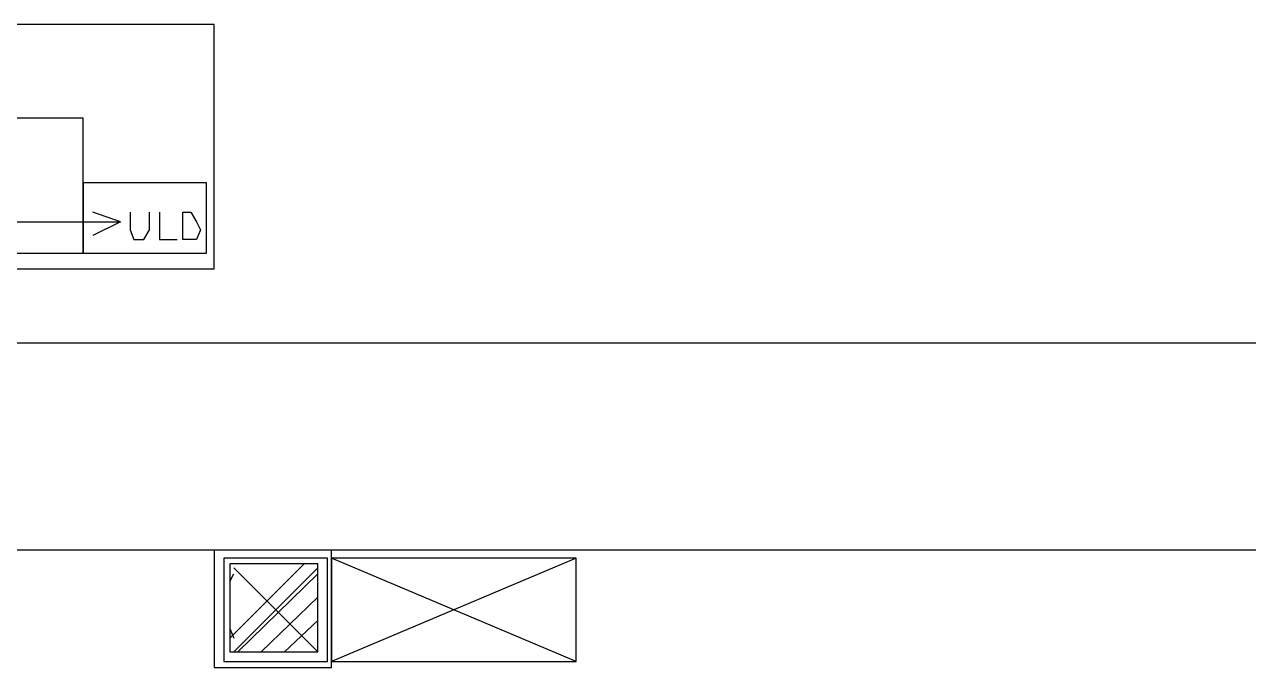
# Model space of a CAD drawing. Header units: millimetres. Extents: x 5 to 415, y 48 to 251.
# Drawn here: x 181.45 to 192.49, y 180.55 to 186.35 of the extents above; entities that cross this region are included whole.
import ezdxf

# ---------------------------------------------------------------- set-up
doc = ezdxf.new("R2010")
doc.units = ezdxf.units.MM
doc.layers.add('P', color=7, linetype='Continuous')

msp = doc.modelspace()

# ---------------------------------------------------------------- linework, layer by layer
at = {"layer": 'P'}
for points in [[(183.162, 186.355), (180.199, 186.355)], [(183.162, 184.15), (183.162, 186.355)], [(181.98, 185.508), (181.381, 185.508)], [(181.98, 184.291), (181.98, 185.508)], [(183.092, 184.926), (181.98, 184.926)], [(181.98, 184.926), (181.98, 184.291)], [(183.092, 184.291), (183.092, 184.926)], [(182.316, 184.573), (182.069, 184.662)], [(182.404, 184.662), (182.404, 184.503)], [(182.58, 184.503), (182.58, 184.662)], [(182.668, 184.662), (182.668, 184.415)], [(182.88, 184.415), (182.88, 184.662)], [(182.88, 184.662), (182.951, 184.662)], [(182.951, 184.662), (183.003, 184.573)], [(180.675, 184.573), (182.316, 184.573)], [(182.316, 184.573), (182.069, 184.45)], [(183.003, 184.573), (183.039, 184.503)], [(182.404, 184.503), (182.439, 184.415)], [(182.527, 184.415), (182.58, 184.503)], [(183.039, 184.503), (183.003, 184.415)], [(182.439, 184.415), (182.527, 184.415)], [(182.668, 184.415), (182.827, 184.415)], [(183.003, 184.415), (182.88, 184.415)], [(181.381, 184.291), (181.98, 184.291)], [(181.98, 184.291), (183.092, 184.291)], [(180.199, 184.15), (183.162, 184.15)], [(286.597, 183.48), (115.094, 183.48)], [(282.011, 181.61), (115.094, 181.61)], [(183.162, 181.61), (183.162, 180.552)], [(184.221, 181.61), (183.162, 181.61)], [(184.221, 180.552), (184.221, 181.61)], [(183.25, 181.539), (183.25, 180.605)], [(184.185, 181.539), (183.25, 181.539)], [(183.303, 180.816), (183.974, 181.487)], [(183.303, 181.487), (183.303, 180.693)], [(184.097, 181.487), (183.303, 181.487)], [(184.097, 180.693), (184.097, 181.487)], [(184.185, 180.605), (184.185, 181.539)], [(184.221, 181.539), (184.221, 180.605)], [(186.425, 181.539), (184.221, 181.539)], [(186.425, 181.539), (184.221, 180.605)], [(186.425, 180.605), (184.221, 181.539)], [(186.425, 180.605), (186.425, 181.539)], [(183.303, 181.328), (183.339, 181.398)], [(184.097, 180.693), (183.339, 181.451)], [(183.339, 180.693), (184.097, 181.451)], [(183.374, 180.693), (184.097, 181.398)], [(183.586, 180.693), (184.097, 181.187)], [(183.797, 180.693), (184.097, 180.975)], [(183.303, 180.904), (183.339, 180.816)], [(183.303, 180.693), (184.097, 180.693)], [(183.25, 180.605), (184.185, 180.605)], [(184.221, 180.605), (186.425, 180.605)], [(183.162, 180.552), (184.221, 180.552)]]:
    msp.add_lwpolyline(points, dxfattribs=at)

doc.saveas('drawing.dxf')
